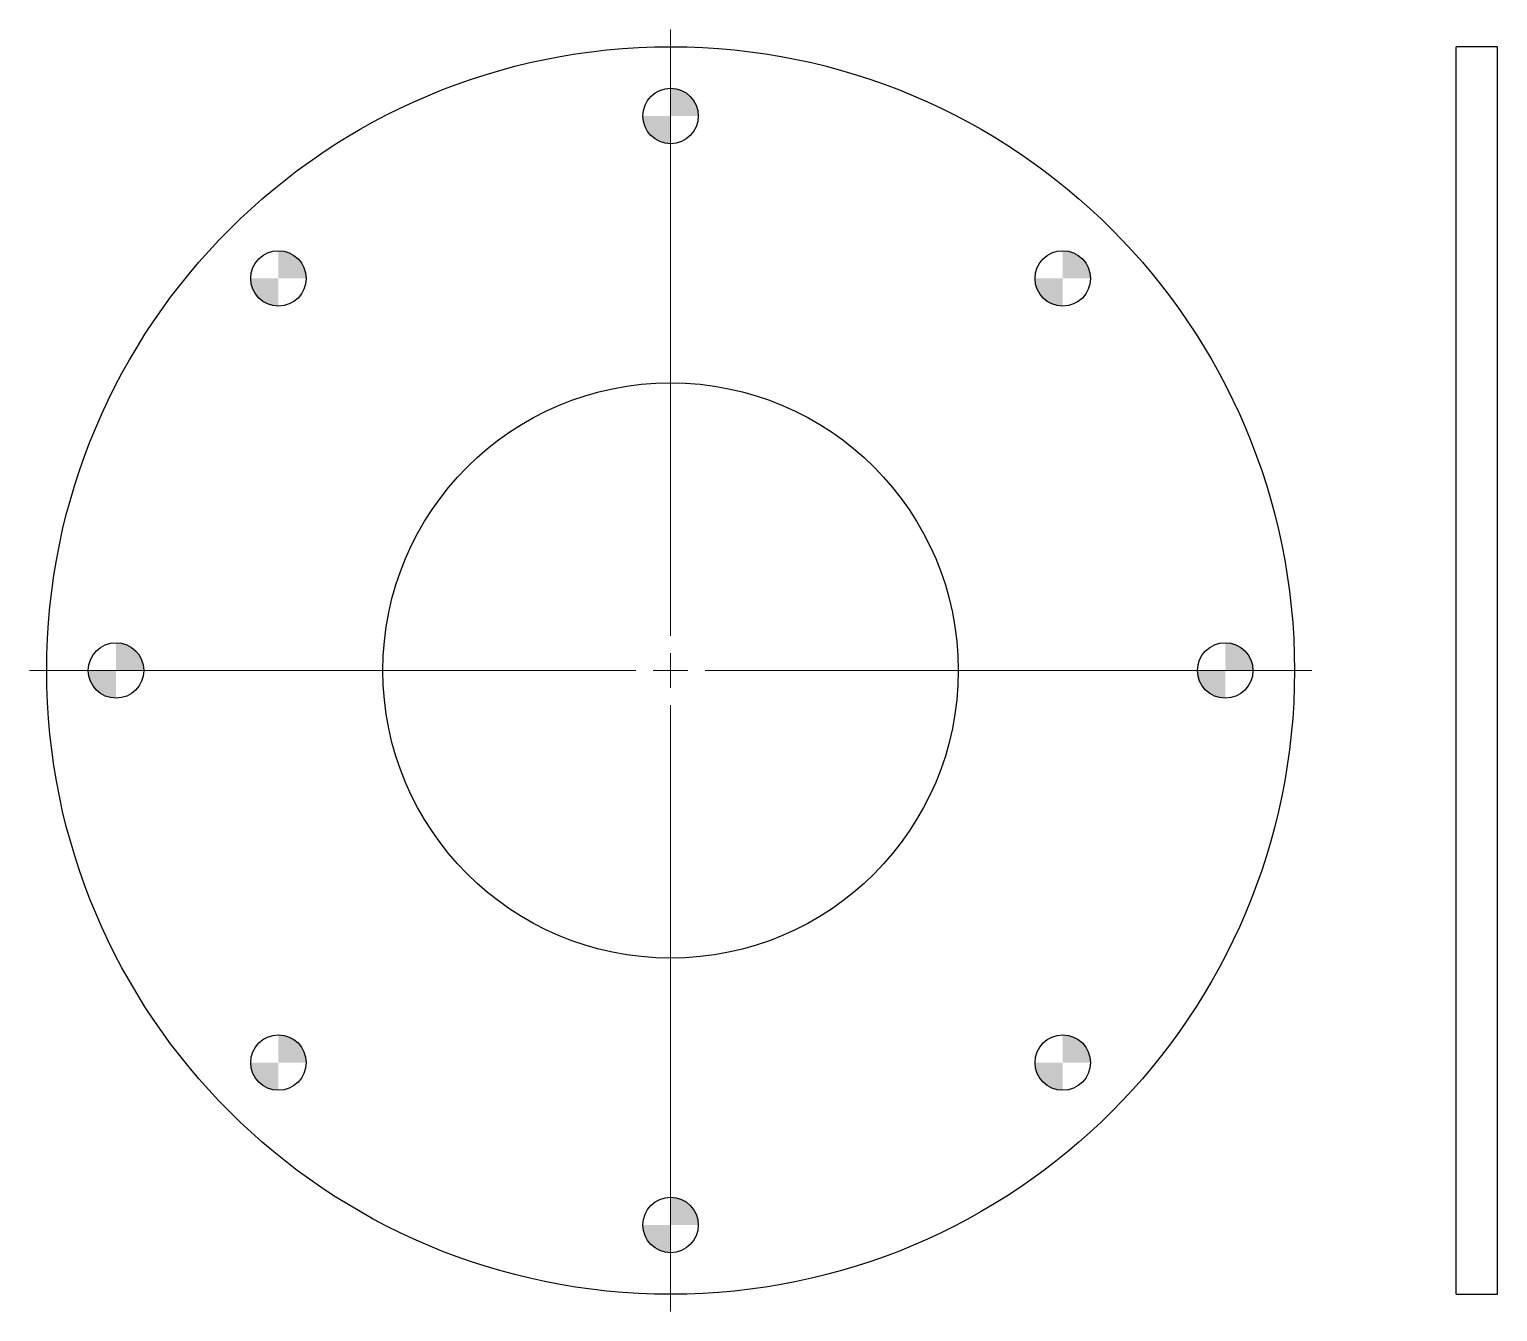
# Model space of a CAD drawing. Header units: millimetres. Extents: x 214 to 638, y 347 to 717.
import ezdxf

# ---------------------------------------------------------------- set-up
doc = ezdxf.new("R2010")
doc.units = ezdxf.units.MM

# ---------------------------------------------------------------- blocks, each defined once
blk = doc.blocks.new('SW_CENTERMARKSYMBOL_0')
at = {"color": 0, "linetype": 'Continuous', "lineweight": 0}
for p, q in [((0, 10), (0, 185)), ((0, 0), (0, 5)), ((-10, 0), (-185, 0)), ((0, 0), (-5, 0)), ((0, 0), (0, -5)), ((0, 0), (5, 0)), ((10, 0), (185, 0)), ((0, -10), (0, -185))]:
    blk.add_line(p, q, dxfattribs=at)
blk = doc.blocks.new('SW_DOWELSYMBOL_0')
at = {"linetype": 'Continuous', "lineweight": 0}
h = blk.add_hatch(color=0, dxfattribs=at)
edge = h.paths.add_edge_path(flags=0)
edge.add_arc((0, 0), 8, 0, 90)
edge.add_line((0, 8), (0, 0))
edge.add_line((0, 0), (8, 0))
h = blk.add_hatch(color=0, dxfattribs=at)
edge = h.paths.add_edge_path(flags=0)
edge.add_arc((0, 0), 8, 180, 270)
edge.add_line((0, -8), (0, 0))
edge.add_line((0, 0), (-8, 0))
at = {"color": 0, "linetype": 'Continuous', "lineweight": 0}
blk.add_circle((0, 0), 8, dxfattribs=at)
blk = doc.blocks.new('SW_DOWELSYMBOL_1')
at = {"linetype": 'Continuous', "lineweight": 0}
h = blk.add_hatch(color=0, dxfattribs=at)
edge = h.paths.add_edge_path(flags=0)
edge.add_arc((0, 0), 8, 0, 90)
edge.add_line((0, 8), (0, 0))
edge.add_line((0, 0), (8, 0))
h = blk.add_hatch(color=0, dxfattribs=at)
edge = h.paths.add_edge_path(flags=0)
edge.add_arc((0, 0), 8, 180, 270)
edge.add_line((0, -8), (0, 0))
edge.add_line((0, 0), (-8, 0))
at = {"color": 0, "linetype": 'Continuous', "lineweight": 0}
blk.add_circle((0, 0), 8, dxfattribs=at)
blk = doc.blocks.new('SW_DOWELSYMBOL_2')
at = {"linetype": 'Continuous', "lineweight": 0}
h = blk.add_hatch(color=0, dxfattribs=at)
edge = h.paths.add_edge_path(flags=0)
edge.add_arc((0, 0), 8, 0, 90)
edge.add_line((0, 8), (0, 0))
edge.add_line((0, 0), (8, 0))
h = blk.add_hatch(color=0, dxfattribs=at)
edge = h.paths.add_edge_path(flags=0)
edge.add_arc((0, 0), 8, 180, 270)
edge.add_line((0, -8), (0, 0))
edge.add_line((0, 0), (-8, 0))
at = {"color": 0, "linetype": 'Continuous', "lineweight": 0}
blk.add_circle((0, 0), 8, dxfattribs=at)
blk = doc.blocks.new('SW_DOWELSYMBOL_3')
at = {"linetype": 'Continuous', "lineweight": 0}
h = blk.add_hatch(color=0, dxfattribs=at)
edge = h.paths.add_edge_path(flags=0)
edge.add_arc((0, 0), 8, 0, 90)
edge.add_line((0, 8), (0, 0))
edge.add_line((0, 0), (8, 0))
h = blk.add_hatch(color=0, dxfattribs=at)
edge = h.paths.add_edge_path(flags=0)
edge.add_arc((0, 0), 8, 180, 270)
edge.add_line((0, -8), (0, 0))
edge.add_line((0, 0), (-8, 0))
at = {"color": 0, "linetype": 'Continuous', "lineweight": 0}
blk.add_circle((0, 0), 8, dxfattribs=at)
blk = doc.blocks.new('SW_DOWELSYMBOL_4')
at = {"linetype": 'Continuous', "lineweight": 0}
h = blk.add_hatch(color=0, dxfattribs=at)
edge = h.paths.add_edge_path(flags=0)
edge.add_arc((0, 0), 8, 0, 90)
edge.add_line((0, 8), (0, 0))
edge.add_line((0, 0), (8, 0))
h = blk.add_hatch(color=0, dxfattribs=at)
edge = h.paths.add_edge_path(flags=0)
edge.add_arc((0, 0), 8, 180, 270)
edge.add_line((0, -8), (0, 0))
edge.add_line((0, 0), (-8, 0))
at = {"color": 0, "linetype": 'Continuous', "lineweight": 0}
blk.add_circle((0, 0), 8, dxfattribs=at)
blk = doc.blocks.new('SW_DOWELSYMBOL_5')
at = {"linetype": 'Continuous', "lineweight": 0}
h = blk.add_hatch(color=0, dxfattribs=at)
edge = h.paths.add_edge_path(flags=0)
edge.add_arc((0, 0), 8, 0, 90)
edge.add_line((0, 8), (0, 0))
edge.add_line((0, 0), (8, 0))
h = blk.add_hatch(color=0, dxfattribs=at)
edge = h.paths.add_edge_path(flags=0)
edge.add_arc((0, 0), 8, 180, 270)
edge.add_line((0, -8), (0, 0))
edge.add_line((0, 0), (-8, 0))
at = {"color": 0, "linetype": 'Continuous', "lineweight": 0}
blk.add_circle((0, 0), 8, dxfattribs=at)
blk = doc.blocks.new('SW_DOWELSYMBOL_6')
at = {"linetype": 'Continuous', "lineweight": 0}
h = blk.add_hatch(color=0, dxfattribs=at)
edge = h.paths.add_edge_path(flags=0)
edge.add_arc((0, 0), 8, 0, 90)
edge.add_line((0, 8), (0, 0))
edge.add_line((0, 0), (8, 0))
h = blk.add_hatch(color=0, dxfattribs=at)
edge = h.paths.add_edge_path(flags=0)
edge.add_arc((0, 0), 8, 180, 270)
edge.add_line((0, -8), (0, 0))
edge.add_line((0, 0), (-8, 0))
at = {"color": 0, "linetype": 'Continuous', "lineweight": 0}
blk.add_circle((0, 0), 8, dxfattribs=at)
blk = doc.blocks.new('SW_DOWELSYMBOL_7')
at = {"linetype": 'Continuous', "lineweight": 0}
h = blk.add_hatch(color=0, dxfattribs=at)
edge = h.paths.add_edge_path(flags=0)
edge.add_arc((0, 0), 8, 0, 90)
edge.add_line((0, 8), (0, 0))
edge.add_line((0, 0), (8, 0))
h = blk.add_hatch(color=0, dxfattribs=at)
edge = h.paths.add_edge_path(flags=0)
edge.add_arc((0, 0), 8, 180, 270)
edge.add_line((0, -8), (0, 0))
edge.add_line((0, 0), (-8, 0))
at = {"color": 0, "linetype": 'Continuous', "lineweight": 0}
blk.add_circle((0, 0), 8, dxfattribs=at)

msp = doc.modelspace()

# ---------------------------------------------------------------- linework, layer by layer
at = {"color": 7, "linetype": 'Continuous', "lineweight": 25}
for p, q in [((637.96, 711.82), (625.96, 711.82)), ((625.96, 531.82), (625.96, 711.82)), ((637.96, 531.82), (637.96, 711.82)), ((625.96, 351.82), (625.96, 531.82)), ((637.96, 351.82), (637.96, 531.82)), ((625.96, 351.82), (637.96, 351.82))]:
    msp.add_line(p, q, dxfattribs=at)
for centre, radius in [((399.36, 531.82), 180), ((399.36, 691.82), 8), ((286.22, 644.95), 8), ((512.5, 644.95), 8), ((399.36, 531.82), 83), ((239.36, 531.82), 8), ((559.36, 531.82), 8), ((286.22, 418.68), 8), ((512.5, 418.68), 8), ((399.36, 371.82), 8)]:
    msp.add_circle(centre, radius, dxfattribs=at)

# ---------------------------------------------------------------- block references
at = {"color": 7, "linetype": 'Continuous', "lineweight": 0}
for name, p in [('SW_CENTERMARKSYMBOL_0', (399.36, 531.82)), ('SW_DOWELSYMBOL_7', (399.36, 691.82)), ('SW_DOWELSYMBOL_6', (286.22, 644.95)), ('SW_DOWELSYMBOL_0', (512.5, 644.95)), ('SW_DOWELSYMBOL_5', (239.36, 531.82)), ('SW_DOWELSYMBOL_1', (559.36, 531.82)), ('SW_DOWELSYMBOL_4', (286.22, 418.68)), ('SW_DOWELSYMBOL_2', (512.5, 418.68)), ('SW_DOWELSYMBOL_3', (399.36, 371.82))]:
    msp.add_blockref(name, p, dxfattribs=at)

doc.saveas('drawing.dxf')
